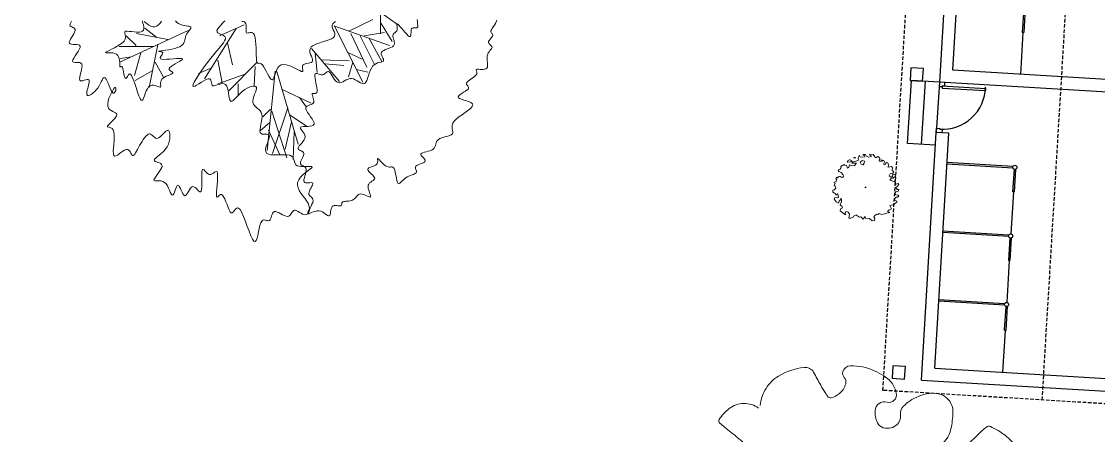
# Model space of a CAD drawing. Extents: x 2080 to 102399, y 2071 to 93424.
# Drawn here: x 86446 to 87215, y 81114 to 81410 of the extents above; entities that cross this region are included whole.
import ezdxf

# ---------------------------------------------------------------- set-up
doc = ezdxf.new("R2010")
doc.units = 0
doc.header["$LTSCALE"] = 20
doc.header["$MEASUREMENT"] = 0
doc.linetypes.add('HIDDEN', pattern=[0.375, 0.25, -0.125])
doc.linetypes.add('HIDDEN2', pattern=[0.1875, 0.125, -0.0625])
for name, color, linetype, lineweight in [('casuanut tree', 100, 'Continuous', 5), ('Mango tree', 96, 'Continuous', 5), ('naval tree', 105, 'Continuous', 9), ('sappotta', 114, 'Continuous', 5), ('tree1', 110, 'Continuous', 9)]:
    doc.layers.add(name, color=color, linetype=linetype, lineweight=lineweight)
for name, color, linetype in [('DOOR', 1, 'Continuous'), ('Roof lilne', 31, 'Continuous'), ('wall', 13, 'Continuous')]:
    doc.layers.add(name, color=color, linetype=linetype)
doc.linetypes.add('ZIGZAG', pattern='A,0.0001,-0.2,[131,ltypeshp.shx,S=0.2,R=0,X=-0.2,Y=0],-0.4,[131,ltypeshp.shx,S=0.2,R=180,X=0.2,Y=0],-0.2', length=0.8001)

# ---------------------------------------------------------------- blocks, each defined once
blk = doc.blocks.new('tr')
at = {"layer": 'casuanut tree'}
for p, q in [((-0.6532, -0.073), (-0.6884, -0.0189)), ((-0.5062, -0.0793), (-0.6394, -0.0202)), ((-0.5539, -0.0579), (-0.5967, -0.0051)), ((-0.4069, -0.0604), (-0.7425, -0.1308)), ((-0.5766, -0.0956), (-0.7299, -0.0592)), ((-0.5565, -0.0906), (-0.6394, -0.2729)), ((-0.1519, -0.0915), (-0.2726, -0.1156)), ((-0.6859, -0.1183), (-0.7387, -0.1145)), ((-0.6407, -0.1107), (-0.6922, -0.205)), ((-0.1911, -0.1005), (-0.3843, -0.2908)), ((0.4179, -0.1231), (0.5328, -0.2516)), ((-0.5866, -0.166), (-0.564, -0.2415)), ((-0.2454, -0.1549), (-0.2454, -0.2576)), ((0.2467, -0.1881), (0.3161, -0.4691)), ((0.249, -0.1907), (0.472, -0.3327)), ((0.4652, -0.1839), (0.445, -0.2718)), ((-0.608, -0.2025), (-0.6935, -0.2276)), ((-0.3058, -0.2214), (-0.3088, -0.3271)), ((0.307, -0.2274), (0.4248, -0.2002)), ((0.3131, -0.2395), (0.3493, -0.4056)), ((0.458, -0.2274), (0.4882, -0.318)), ((-0.3481, -0.2516), (-0.4054, -0.2606)), ((-0.1368, -0.2727), (-0.2877, -0.3694)), ((-0.1458, -0.2878), (-0.17, -0.3724)), ((0.1229, -0.2667), (0.2134, -0.4419)), ((0.135, -0.2908), (0.1229, -0.3785)), ((0.3523, -0.2606), (0.3855, -0.4026)), ((0.3704, -0.2637), (0.464, -0.2697)), ((0.3885, -0.2818), (0.4218, -0.3966)), ((-0.2032, -0.312), (-0.33, -0.3271)), ((-0.0613, -0.3301), (-0.179, -0.6745)), ((-0.0552, -0.3331), (-0.0341, -0.6775)), ((0.1531, -0.3271), (0.2768, -0.3603)), ((0.2799, -0.3211), (0.3372, -0.3664)), ((-0.2394, -0.3482), (-0.2515, -0.3996)), ((0.1682, -0.3482), (0.2497, -0.3754)), ((0.2919, -0.3694), (0.2587, -0.4298)), ((-0.0526, -0.416), (0.0645, -0.5084)), ((0.301, -0.4056), (0.3493, -0.4298)), ((0.0195, -0.4723), (0.0397, -0.5219)), ((-0.1217, -0.4933), (-0.1639, -0.5204)), ((-0.0436, -0.5061), (-0.1585, -0.6932)), ((-0.1179, -0.5039), (-0.0999, -0.727)), ((-0.0432, -0.5386), (0.0202, -0.605)), ((-0.1398, -0.5537), (-0.1881, -0.5778)), ((-0.1517, -0.585), (-0.1269, -0.7067)), ((-0.0413, -0.5715), (-0.0976, -0.6865))]:
    blk.add_line(p, q, dxfattribs=at)
at = {"layer": 'casuanut tree', "color": 2}
blk.add_line((-0.0391, -0.6166), (-0.0729, -0.7406), dxfattribs=at)
at = {"layer": 'casuanut tree'}
for points in [[(0.6219, -0.2466), (0.6209, -0.2567), (0.62, -0.2657), (0.6189, -0.2732), (0.6172, -0.2786), (0.6147, -0.2817), (0.6114, -0.2828), (0.6076, -0.2825), (0.6034, -0.2816), (0.5992, -0.2804), (0.5951, -0.2797), (0.5912, -0.28), (0.588, -0.282), (0.5853, -0.2859), (0.5832, -0.2913), (0.5815, -0.2975), (0.5798, -0.3037), (0.578, -0.3091), (0.5759, -0.313), (0.5733, -0.3148), (0.5699, -0.3135), (0.5657, -0.3089), (0.5608, -0.3014), (0.5555, -0.292), (0.55, -0.2816), (0.5446, -0.271), (0.5395, -0.2611), (0.5351, -0.2528), (0.5317, -0.247), (0.5292, -0.2444), (0.5277, -0.2446), (0.5268, -0.247), (0.5263, -0.251), (0.5259, -0.2561), (0.5253, -0.2616), (0.5243, -0.2671), (0.5226, -0.2718), (0.5201, -0.2755), (0.5169, -0.2782), (0.5132, -0.2802), (0.5094, -0.282), (0.5057, -0.2837), (0.5024, -0.2858), (0.4997, -0.2885), (0.4979, -0.2921), (0.4971, -0.2969), (0.4971, -0.3027), (0.4975, -0.309), (0.4977, -0.3156), (0.4975, -0.3222), (0.4965, -0.3284), (0.4941, -0.3339), (0.49, -0.3383), (0.484, -0.3415), (0.4764, -0.3436), (0.4678, -0.3451), (0.4589, -0.3462), (0.4501, -0.3473), (0.442, -0.3488), (0.4352, -0.3509), (0.4303, -0.3541), (0.4276, -0.3585), (0.4268, -0.3639), (0.4274, -0.37), (0.4286, -0.3762), (0.4301, -0.3823), (0.4313, -0.3879), (0.4315, -0.3925), (0.4303, -0.3958), (0.4273, -0.3976), (0.4225, -0.3982), (0.4164, -0.3982), (0.4092, -0.3982), (0.4013, -0.3986), (0.393, -0.4001), (0.3845, -0.4031), (0.3763, -0.4082), (0.3685, -0.4157), (0.3612, -0.4251), (0.3543, -0.4355), (0.3477, -0.4462), (0.3414, -0.4564), (0.3353, -0.4652), (0.3293, -0.472), (0.3234, -0.4758), (0.3174, -0.4762), (0.3114, -0.4737), (0.3053, -0.469), (0.299, -0.463), (0.2924, -0.4564), (0.2855, -0.45), (0.2782, -0.4445), (0.2704, -0.4409), (0.2622, -0.4395), (0.2536, -0.44), (0.2449, -0.4417), (0.2362, -0.444), (0.2278, -0.4461), (0.2199, -0.4475), (0.2127, -0.4475), (0.2063, -0.4454), (0.2008, -0.4407), (0.1963, -0.434), (0.1925, -0.4259), (0.1892, -0.4171), (0.1863, -0.4082), (0.1836, -0.3999), (0.1809, -0.3929), (0.1781, -0.3879), (0.175, -0.3853), (0.1716, -0.3848), (0.1679, -0.3859), (0.1639, -0.3879), (0.1596, -0.3903), (0.1551, -0.3927), (0.1504, -0.3943), (0.1455, -0.3947), (0.1403, -0.3934), (0.1351, -0.3911), (0.13, -0.3881), (0.125, -0.3852), (0.1205, -0.383), (0.1165, -0.3821), (0.1131, -0.3832), (0.1105, -0.3868), (0.1089, -0.3933), (0.1079, -0.4022), (0.1074, -0.4128), (0.1072, -0.4242), (0.1069, -0.4358), (0.1064, -0.4467), (0.1055, -0.4561), (0.1038, -0.4634), (0.1013, -0.4679), (0.098, -0.4701), (0.0944, -0.4706), (0.0906, -0.47), (0.0869, -0.4689), (0.0835, -0.468), (0.0808, -0.4678), (0.079, -0.469), (0.0783, -0.4721), (0.0783, -0.4767), (0.0788, -0.4823), (0.0793, -0.4886), (0.0795, -0.4951), (0.079, -0.5012), (0.0775, -0.5066), (0.0745, -0.5107), (0.0699, -0.5134), (0.0641, -0.5148), (0.0576, -0.5156), (0.051, -0.5164), (0.0449, -0.5175), (0.0398, -0.5196), (0.0364, -0.5232), (0.0351, -0.5288), (0.0364, -0.5367), (0.0396, -0.5464), (0.044, -0.5574), (0.0488, -0.5688), (0.0532, -0.5799), (0.0565, -0.5902), (0.0578, -0.5989), (0.0565, -0.6054), (0.0519, -0.6091), (0.0448, -0.6104), (0.0358, -0.6101), (0.0258, -0.6086), (0.0158, -0.6067), (0.0065, -0.6049), (-0.0013, -0.6039), (-0.0066, -0.6043), (-0.0088, -0.6065), (-0.0086, -0.6104), (-0.0066, -0.6157), (-0.0036, -0.622), (-0.0003, -0.6291), (0.0025, -0.6366), (0.004, -0.6442), (0.0036, -0.6516), (0.0006, -0.6585), (-0.0044, -0.6649), (-0.0107, -0.6709), (-0.0178, -0.6764), (-0.0249, -0.6814), (-0.0313, -0.6861), (-0.0363, -0.6904), (-0.0392, -0.6944), (-0.0396, -0.6981), (-0.0379, -0.7015), (-0.0348, -0.7049), (-0.0308, -0.7082), (-0.0265, -0.7117), (-0.0227, -0.7153), (-0.02, -0.7193), (-0.0189, -0.7237), (-0.02, -0.7286), (-0.0228, -0.7339), (-0.0268, -0.7394), (-0.0315, -0.745), (-0.0361, -0.7505), (-0.0403, -0.7559), (-0.0434, -0.7609), (-0.0448, -0.7654), (-0.0442, -0.7693), (-0.042, -0.7729), (-0.0386, -0.7762), (-0.0347, -0.7795), (-0.0308, -0.783), (-0.0274, -0.7869), (-0.0252, -0.7915), (-0.0246, -0.7969), (-0.026, -0.8033), (-0.029, -0.8105), (-0.0331, -0.818), (-0.0375, -0.8257), (-0.0417, -0.8331), (-0.0451, -0.84), (-0.0471, -0.8461), (-0.0471, -0.851), (-0.0446, -0.8546), (-0.0402, -0.857), (-0.0344, -0.8585), (-0.0281, -0.8596), (-0.0218, -0.8606), (-0.0162, -0.8616), (-0.012, -0.8632), (-0.0099, -0.8657), (-0.0104, -0.8692), (-0.0129, -0.8736), (-0.017, -0.8788), (-0.0219, -0.8844), (-0.0271, -0.8903), (-0.0319, -0.8963), (-0.0358, -0.902), (-0.0381, -0.9074), (-0.0383, -0.9122), (-0.037, -0.9165), (-0.0345, -0.9206), (-0.0316, -0.9247), (-0.0288, -0.9289), (-0.0267, -0.9335), (-0.0258, -0.9387), (-0.0268, -0.9446), (-0.03, -0.9513), (-0.035, -0.9587), (-0.041, -0.9662), (-0.0475, -0.9737), (-0.0537, -0.9807), (-0.059, -0.9869), (-0.0626, -0.9918), (-0.064, -0.9953), (-0.0626, -0.9969), (-0.0587, -0.9972), (-0.0529, -0.9965), (-0.0455, -0.9953), (-0.0372, -0.9941), (-0.0283, -0.9934), (-0.0195, -0.9936), (-0.0111, -0.9953), (-0.0035, -0.9987), (0.0032, -1.0034), (0.0091, -1.0089), (0.0143, -1.0146), (0.0188, -1.0199), (0.0228, -1.0243), (0.0264, -1.0271), (0.0295, -1.0279), (0.0323, -1.0263), (0.0349, -1.0226), (0.0375, -1.0174), (0.04, -1.0113), (0.0428, -1.0049), (0.0458, -0.9988), (0.0492, -0.9935), (0.0531, -0.9896), (0.0576, -0.9876), (0.0626, -0.9872), (0.0678, -0.9879), (0.073, -0.9895), (0.078, -0.9914), (0.0827, -0.9933), (0.0869, -0.9947), (0.0903, -0.9953), (0.0928, -0.9947), (0.0946, -0.9931), (0.096, -0.9909), (0.0972, -0.9882), (0.0984, -0.9855), (0.0999, -0.9829), (0.102, -0.9808), (0.1049, -0.9795), (0.1088, -0.9791), (0.1135, -0.9795), (0.119, -0.9804), (0.1249, -0.9815), (0.1312, -0.9824), (0.1375, -0.983), (0.1439, -0.9829), (0.15, -0.9817), (0.1557, -0.9795), (0.1611, -0.9764), (0.1663, -0.9728), (0.1714, -0.9692), (0.1764, -0.966), (0.1816, -0.9635), (0.187, -0.9623), (0.1927, -0.9626), (0.1988, -0.9648), (0.2051, -0.9683), (0.2113, -0.9728), (0.2172, -0.9774), (0.2226, -0.9816), (0.2273, -0.9849), (0.2309, -0.9867), (0.2333, -0.9863), (0.2343, -0.9833), (0.2342, -0.9781), (0.2335, -0.9713), (0.2326, -0.9634), (0.2318, -0.955), (0.2315, -0.9466), (0.2323, -0.9388), (0.2344, -0.9322), (0.2382, -0.927), (0.2432, -0.9232), (0.249, -0.9204), (0.255, -0.9181), (0.2606, -0.916), (0.2654, -0.9138), (0.2689, -0.911), (0.2704, -0.9074), (0.2697, -0.9026), (0.2673, -0.8968), (0.2636, -0.8905), (0.2593, -0.8839), (0.2551, -0.8773), (0.2516, -0.8711), (0.2494, -0.8656), (0.249, -0.8612), (0.2511, -0.858), (0.2551, -0.8559), (0.2607, -0.8545), (0.2672, -0.8536), (0.2742, -0.8527), (0.2812, -0.8517), (0.2876, -0.8501), (0.293, -0.8477), (0.2969, -0.8442), (0.2995, -0.84), (0.3011, -0.8355), (0.3021, -0.8312), (0.3027, -0.8274), (0.3032, -0.8247), (0.304, -0.8234), (0.3053, -0.824), (0.3074, -0.8268), (0.3103, -0.8313), (0.3137, -0.8372), (0.3177, -0.8438), (0.3221, -0.8508), (0.3269, -0.8574), (0.3318, -0.8633), (0.3369, -0.8679), (0.3419, -0.8709), (0.3468, -0.8726), (0.3515, -0.8736), (0.3559, -0.8743), (0.3597, -0.8752), (0.363, -0.877), (0.3655, -0.88), (0.3673, -0.8848), (0.3681, -0.8918), (0.3682, -0.9005), (0.3679, -0.9102), (0.3674, -0.9203), (0.3669, -0.9303), (0.3668, -0.9393), (0.3672, -0.947), (0.3684, -0.9524), (0.3706, -0.9554), (0.3738, -0.956), (0.3779, -0.9548), (0.3827, -0.9523), (0.3884, -0.9489), (0.3947, -0.945), (0.4016, -0.9412), (0.4089, -0.9378), (0.4167, -0.9353), (0.4246, -0.9335), (0.4324, -0.9322), (0.4399, -0.9312), (0.4467, -0.9302), (0.4526, -0.9291), (0.4574, -0.9276), (0.4607, -0.9254), (0.4625, -0.9225), (0.463, -0.9189), (0.4628, -0.9149), (0.4623, -0.9108), (0.4619, -0.9066), (0.4621, -0.9026), (0.4635, -0.899), (0.4664, -0.8961), (0.4711, -0.894), (0.4772, -0.8924), (0.4842, -0.8912), (0.4915, -0.8902), (0.4986, -0.889), (0.5048, -0.8875), (0.5097, -0.8855), (0.5125, -0.8826), (0.513, -0.8787), (0.5117, -0.8741), (0.5092, -0.869), (0.506, -0.8637), (0.503, -0.8585), (0.5008, -0.8537), (0.5, -0.8496), (0.5013, -0.8465), (0.5051, -0.8446), (0.5111, -0.8435), (0.5187, -0.8431), (0.5273, -0.843), (0.5364, -0.8428), (0.5454, -0.8422), (0.5538, -0.841), (0.5609, -0.8386), (0.5664, -0.8351), (0.5706, -0.8304), (0.5739, -0.8251), (0.5768, -0.8195), (0.5798, -0.8138), (0.5833, -0.8085), (0.5877, -0.8039), (0.5936, -0.8003), (0.6012, -0.798), (0.6102, -0.7967), (0.6199, -0.796), (0.6299, -0.7957), (0.6396, -0.7953), (0.6484, -0.7945), (0.6557, -0.7929), (0.6611, -0.7902), (0.6642, -0.7861), (0.6656, -0.7808), (0.666, -0.7745), (0.6663, -0.7674), (0.6674, -0.7597), (0.6698, -0.7518), (0.6746, -0.7439), (0.6825, -0.7361), (0.694, -0.7287), (0.7081, -0.7216), (0.7238, -0.7149), (0.7397, -0.7083), (0.7546, -0.702), (0.7674, -0.6957), (0.7768, -0.6894), (0.7816, -0.6831), (0.781, -0.6768), (0.776, -0.6704), (0.7678, -0.664), (0.7577, -0.6578), (0.7471, -0.6518), (0.7373, -0.6461), (0.7296, -0.6407), (0.7253, -0.6358), (0.7254, -0.6314), (0.7293, -0.6274), (0.736, -0.6238), (0.7445, -0.6205), (0.7538, -0.6172), (0.763, -0.6141), (0.7711, -0.6109), (0.7771, -0.6076), (0.7803, -0.6042), (0.7812, -0.6005), (0.7804, -0.5968), (0.7787, -0.593), (0.7766, -0.5892), (0.7751, -0.5855), (0.7746, -0.5818), (0.776, -0.5783), (0.7797, -0.5751), (0.7853, -0.5719), (0.7924, -0.5689), (0.8002, -0.5658), (0.8082, -0.5627), (0.8159, -0.5595), (0.8226, -0.5561), (0.8278, -0.5524), (0.831, -0.5485), (0.8327, -0.5444), (0.8331, -0.5405), (0.833, -0.5368), (0.8327, -0.5336), (0.8327, -0.531), (0.8335, -0.5294), (0.8357, -0.5288), (0.8394, -0.5293), (0.8446, -0.5307), (0.8508, -0.5326), (0.8575, -0.5345), (0.8644, -0.5361), (0.871, -0.5368), (0.8769, -0.5364), (0.8818, -0.5344), (0.8854, -0.5305), (0.8878, -0.525), (0.8893, -0.5182), (0.8904, -0.5106), (0.8913, -0.5025), (0.8924, -0.4943), (0.894, -0.4864), (0.8965, -0.4792), (0.8999, -0.4729), (0.9042, -0.4676), (0.909, -0.463), (0.9138, -0.459), (0.9183, -0.4556), (0.9223, -0.4524), (0.9252, -0.4494), (0.9269, -0.4465), (0.9269, -0.4435), (0.9257, -0.4404), (0.9237, -0.4372), (0.9212, -0.434), (0.9188, -0.4307), (0.9167, -0.4273), (0.9155, -0.424), (0.9156, -0.4206), (0.9172, -0.4172), (0.9201, -0.4138), (0.9239, -0.4105), (0.9281, -0.4072), (0.9324, -0.404), (0.9363, -0.4008), (0.9395, -0.3977), (0.9415, -0.3947), (0.9421, -0.3917), (0.9415, -0.3889), (0.9403, -0.3859), (0.939, -0.3828), (0.9379, -0.3795), (0.9377, -0.376), (0.9387, -0.372), (0.9415, -0.3676), (0.9463, -0.3627), (0.9524, -0.3573), (0.9592, -0.3514), (0.9657, -0.3451), (0.9712, -0.3383), (0.9748, -0.3312)], [(-0.9153, 0.1012), (-0.9205, 0.096), (-0.9244, 0.091), (-0.9265, 0.0865), (-0.9261, 0.0826), (-0.924, 0.079), (-0.9206, 0.0758), (-0.9167, 0.0725), (-0.913, 0.0692), (-0.9101, 0.0654), (-0.9088, 0.0611), (-0.9096, 0.0561), (-0.913, 0.0501), (-0.9184, 0.0436), (-0.925, 0.0366), (-0.9321, 0.0294), (-0.9387, 0.0225), (-0.9441, 0.016), (-0.9474, 0.0102), (-0.9478, 0.0054), (-0.9449, 0.0017), (-0.9392, -0.001), (-0.9318, -0.0032), (-0.9236, -0.0052), (-0.9157, -0.0073), (-0.9089, -0.01), (-0.9043, -0.0135), (-0.9028, -0.0183), (-0.9051, -0.0245), (-0.9106, -0.0319), (-0.9181, -0.04), (-0.9267, -0.0484), (-0.9355, -0.0568), (-0.9433, -0.0646), (-0.9493, -0.0714), (-0.9524, -0.0769), (-0.9518, -0.0807), (-0.9483, -0.0833), (-0.9426, -0.085), (-0.9357, -0.0865), (-0.9286, -0.0881), (-0.922, -0.0905), (-0.9168, -0.0941), (-0.9141, -0.0994), (-0.9143, -0.1068), (-0.917, -0.1157), (-0.9214, -0.1257), (-0.9266, -0.1361), (-0.9319, -0.1462), (-0.9364, -0.1555), (-0.9394, -0.1634), (-0.94, -0.1693), (-0.9377, -0.1727), (-0.933, -0.1742), (-0.9267, -0.1743), (-0.9196, -0.1737), (-0.9124, -0.173), (-0.9059, -0.1729), (-0.901, -0.1741), (-0.8983, -0.1772), (-0.8984, -0.1826), (-0.9009, -0.1899), (-0.905, -0.1985), (-0.9098, -0.2079), (-0.9148, -0.2174), (-0.9192, -0.2263), (-0.9222, -0.2342), (-0.9231, -0.2403), (-0.9213, -0.2442), (-0.9171, -0.246), (-0.9111, -0.2459), (-0.9035, -0.244), (-0.895, -0.2404), (-0.8859, -0.2355), (-0.8767, -0.2294), (-0.8679, -0.2223), (-0.8599, -0.2143), (-0.8527, -0.2061), (-0.8462, -0.1983), (-0.8405, -0.1914), (-0.8354, -0.186), (-0.831, -0.1828), (-0.8272, -0.1823), (-0.824, -0.1851), (-0.8213, -0.1915), (-0.8189, -0.2008), (-0.8168, -0.212), (-0.8148, -0.2241), (-0.8128, -0.236), (-0.8105, -0.2467), (-0.8079, -0.2552), (-0.8049, -0.2606), (-0.8012, -0.262), (-0.7974, -0.2602), (-0.7937, -0.2562), (-0.7905, -0.251), (-0.7883, -0.2456), (-0.7874, -0.2409), (-0.7883, -0.2381), (-0.7913, -0.238), (-0.7967, -0.2415), (-0.8039, -0.2481), (-0.812, -0.2571), (-0.8205, -0.2678), (-0.8285, -0.2794), (-0.8352, -0.2914), (-0.84, -0.303), (-0.842, -0.3135), (-0.8408, -0.3224), (-0.8371, -0.3298), (-0.8316, -0.336), (-0.8254, -0.3413), (-0.8193, -0.346), (-0.8141, -0.3505), (-0.8109, -0.3549), (-0.8105, -0.3597), (-0.8134, -0.3651), (-0.8192, -0.3708), (-0.8269, -0.3768), (-0.8357, -0.3827), (-0.8446, -0.3883), (-0.8528, -0.3935), (-0.8593, -0.3979), (-0.8634, -0.4014), (-0.8644, -0.4039), (-0.8627, -0.4057), (-0.8592, -0.4074), (-0.8547, -0.4096), (-0.8498, -0.4127), (-0.8454, -0.4173), (-0.8421, -0.4239), (-0.8409, -0.433), (-0.8421, -0.4449), (-0.8454, -0.459), (-0.8499, -0.4744), (-0.855, -0.49), (-0.8598, -0.5051), (-0.8637, -0.5187), (-0.8659, -0.5299), (-0.8657, -0.5378), (-0.8625, -0.5417), (-0.8568, -0.5423), (-0.8492, -0.5404), (-0.8403, -0.5369), (-0.8308, -0.5327), (-0.8213, -0.5286), (-0.8125, -0.5255), (-0.8049, -0.5243), (-0.799, -0.5255), (-0.7947, -0.5289), (-0.7916, -0.5338), (-0.7894, -0.5395), (-0.7877, -0.5454), (-0.7862, -0.5509), (-0.7845, -0.5553), (-0.7823, -0.5581), (-0.7794, -0.5586), (-0.7757, -0.5572), (-0.7712, -0.5539), (-0.7661, -0.5492), (-0.7605, -0.5432), (-0.7543, -0.5363), (-0.7477, -0.5288), (-0.7407, -0.5209), (-0.7334, -0.5128), (-0.7259, -0.505), (-0.7184, -0.4977), (-0.711, -0.4911), (-0.7038, -0.4857), (-0.6971, -0.4817), (-0.691, -0.4794), (-0.6855, -0.4792), (-0.6808, -0.4811), (-0.6767, -0.4847), (-0.673, -0.4894), (-0.6695, -0.4945), (-0.6658, -0.4995), (-0.6618, -0.5037), (-0.6571, -0.5066), (-0.6517, -0.5073), (-0.6453, -0.5057), (-0.6382, -0.5022), (-0.6307, -0.4975), (-0.6232, -0.4924), (-0.6158, -0.4876), (-0.6091, -0.4839), (-0.6033, -0.482), (-0.5988, -0.4826), (-0.5958, -0.4862), (-0.5944, -0.4926), (-0.5946, -0.501), (-0.5964, -0.511), (-0.5999, -0.522), (-0.605, -0.5333), (-0.6117, -0.5444), (-0.6202, -0.5547), (-0.6302, -0.5637), (-0.6413, -0.5716), (-0.6526, -0.5783), (-0.6637, -0.5841), (-0.6737, -0.5891), (-0.6821, -0.5935), (-0.6881, -0.5974), (-0.6911, -0.6009), (-0.6907, -0.6042), (-0.6875, -0.6074), (-0.6825, -0.6107), (-0.6765, -0.6143), (-0.6705, -0.6182), (-0.6655, -0.6226), (-0.6623, -0.6277), (-0.6619, -0.6336), (-0.6648, -0.6403), (-0.6706, -0.6477), (-0.6782, -0.6554), (-0.6868, -0.6631), (-0.6954, -0.6705), (-0.7032, -0.6773), (-0.7092, -0.6831), (-0.7125, -0.6876), (-0.7125, -0.6907), (-0.7096, -0.6927), (-0.7044, -0.6942), (-0.6976, -0.6955), (-0.6899, -0.6973), (-0.6818, -0.7), (-0.6741, -0.7041), (-0.6675, -0.7102), (-0.6624, -0.7184), (-0.6586, -0.7283), (-0.6559, -0.739), (-0.6538, -0.7496), (-0.6522, -0.7594), (-0.6505, -0.7675), (-0.6486, -0.7732), (-0.6461, -0.7755), (-0.6427, -0.7741), (-0.6386, -0.7695), (-0.634, -0.763), (-0.6291, -0.7554), (-0.6241, -0.7479), (-0.6193, -0.7415), (-0.615, -0.7372), (-0.6112, -0.7361), (-0.6082, -0.7389), (-0.6058, -0.7449), (-0.6038, -0.753), (-0.602, -0.7623), (-0.6002, -0.7717), (-0.598, -0.7801), (-0.5954, -0.7867), (-0.592, -0.7902), (-0.5878, -0.79), (-0.5828, -0.7868), (-0.5772, -0.7815), (-0.5712, -0.7751), (-0.565, -0.7685), (-0.5588, -0.7628), (-0.5527, -0.7588), (-0.547, -0.7575), (-0.5418, -0.7596), (-0.537, -0.7643), (-0.5326, -0.7705), (-0.5286, -0.7772), (-0.5248, -0.7833), (-0.5212, -0.7876), (-0.5177, -0.7891), (-0.5144, -0.7868), (-0.511, -0.7799), (-0.5076, -0.7692), (-0.5043, -0.756), (-0.501, -0.7414), (-0.4977, -0.7268), (-0.4946, -0.7133), (-0.4915, -0.7021), (-0.4885, -0.6944), (-0.4855, -0.6911), (-0.4826, -0.6917), (-0.4796, -0.695), (-0.4764, -0.7003), (-0.4728, -0.7066), (-0.4688, -0.7128), (-0.4643, -0.7181), (-0.4592, -0.7214), (-0.4534, -0.7223), (-0.4472, -0.7211), (-0.4411, -0.7189), (-0.4353, -0.7165), (-0.4302, -0.7148), (-0.4263, -0.7146), (-0.4238, -0.7169), (-0.4232, -0.7226), (-0.4246, -0.7321), (-0.4277, -0.7448), (-0.432, -0.7595), (-0.4368, -0.7751), (-0.4417, -0.7906), (-0.4461, -0.8048), (-0.4495, -0.8167), (-0.4513, -0.8251), (-0.4512, -0.8294), (-0.4493, -0.8302), (-0.4461, -0.8287), (-0.4419, -0.8261), (-0.4371, -0.8234), (-0.4321, -0.8218), (-0.4274, -0.8224), (-0.4232, -0.8262), (-0.4198, -0.8342), (-0.4171, -0.8454), (-0.415, -0.8586), (-0.413, -0.8727), (-0.4111, -0.8865), (-0.4089, -0.8988), (-0.4063, -0.9084), (-0.4029, -0.9141), (-0.3986, -0.9152), (-0.3937, -0.9128), (-0.3882, -0.9083), (-0.3823, -0.9033), (-0.3764, -0.8993), (-0.3706, -0.8978), (-0.3651, -0.9004), (-0.3601, -0.9085), (-0.3558, -0.9231), (-0.352, -0.9429), (-0.3487, -0.966), (-0.3455, -0.9903), (-0.3423, -1.0141), (-0.3389, -1.0354), (-0.3351, -1.0523), (-0.3308, -1.0629), (-0.3258, -1.0658), (-0.3202, -1.062), (-0.3142, -1.0532), (-0.3077, -1.0409), (-0.3011, -1.0267), (-0.2944, -1.0122), (-0.2878, -0.9989), (-0.2813, -0.9885), (-0.2751, -0.9821), (-0.2693, -0.9793), (-0.2637, -0.9791), (-0.2585, -0.9808), (-0.2536, -0.9833), (-0.249, -0.9858), (-0.2447, -0.9875), (-0.2407, -0.9874), (-0.2371, -0.9849), (-0.2336, -0.9805), (-0.2302, -0.9748), (-0.2267, -0.9686), (-0.223, -0.9626), (-0.2189, -0.9574), (-0.2144, -0.9538), (-0.2092, -0.9524), (-0.2034, -0.9538), (-0.197, -0.9574), (-0.1902, -0.9626), (-0.1832, -0.9686), (-0.1761, -0.9748), (-0.1692, -0.9805), (-0.1625, -0.9849), (-0.1563, -0.9874), (-0.1507, -0.9874), (-0.1456, -0.9855), (-0.1409, -0.9822), (-0.1365, -0.9781), (-0.1322, -0.9739), (-0.128, -0.9703), (-0.1237, -0.9678), (-0.1191, -0.9671), (-0.1143, -0.9686), (-0.1093, -0.972), (-0.104, -0.9767), (-0.0985, -0.982), (-0.0928, -0.9875), (-0.087, -0.9925), (-0.0811, -0.9964), (-0.0752, -0.9986), (-0.0694, -0.9988), (-0.0638, -0.9969), (-0.0587, -0.9931), (-0.0545, -0.9875), (-0.0515, -0.9803), (-0.0497, -0.9716), (-0.0497, -0.9615), (-0.0516, -0.9502), (-0.0555, -0.9379), (-0.0608, -0.9248), (-0.0667, -0.9113), (-0.0724, -0.8975), (-0.077, -0.8839), (-0.0798, -0.8706), (-0.0798, -0.8581), (-0.0764, -0.8465), (-0.0689, -0.8362), (-0.0583, -0.827), (-0.0458, -0.819), (-0.0326, -0.812), (-0.0198, -0.8061), (-0.0087, -0.801), (-0.0005, -0.7969), (0.0036, -0.7936), (0.0028, -0.7909), (-0.0022, -0.7888), (-0.0103, -0.7869), (-0.0205, -0.785), (-0.0317, -0.7828), (-0.0428, -0.7801), (-0.0528, -0.7766), (-0.0606, -0.7722), (-0.0654, -0.7665), (-0.0679, -0.7599), (-0.0689, -0.7527), (-0.0693, -0.7451), (-0.0701, -0.7376), (-0.072, -0.7303), (-0.0761, -0.7237), (-0.0831, -0.7181), (-0.0938, -0.7136), (-0.1072, -0.7099), (-0.1223, -0.7068), (-0.138, -0.7038), (-0.1532, -0.7006), (-0.1667, -0.6967), (-0.1775, -0.6917), (-0.1845, -0.6854), (-0.1868, -0.6774), (-0.1852, -0.6681), (-0.1809, -0.658), (-0.1747, -0.6475), (-0.1679, -0.6372), (-0.1615, -0.6275), (-0.1565, -0.619), (-0.1541, -0.6121), (-0.1549, -0.6072), (-0.1584, -0.6038), (-0.1639, -0.6015), (-0.1705, -0.5997), (-0.1774, -0.598), (-0.1837, -0.5957), (-0.1885, -0.5923), (-0.1912, -0.5874), (-0.1911, -0.5804), (-0.1886, -0.5718), (-0.1845, -0.5619), (-0.1795, -0.5512), (-0.1744, -0.5399), (-0.1698, -0.5286), (-0.1666, -0.5176), (-0.1653, -0.5073), (-0.1666, -0.4982), (-0.1699, -0.4899), (-0.1745, -0.4824), (-0.1798, -0.4752), (-0.185, -0.4683), (-0.1895, -0.4614), (-0.1926, -0.4542), (-0.1935, -0.4465), (-0.1917, -0.4381), (-0.1879, -0.4293), (-0.1827, -0.4203), (-0.1769, -0.4114), (-0.1711, -0.4029), (-0.1662, -0.395), (-0.1629, -0.388), (-0.1619, -0.3823), (-0.1638, -0.3779), (-0.1683, -0.375), (-0.1751, -0.3735), (-0.1836, -0.3734), (-0.1935, -0.3746), (-0.2044, -0.377), (-0.2157, -0.3807), (-0.2272, -0.3856), (-0.2384, -0.3916), (-0.2491, -0.3982), (-0.2591, -0.4047), (-0.2682, -0.4106), (-0.2762, -0.4153), (-0.2828, -0.4181), (-0.288, -0.4186), (-0.2914, -0.4161), (-0.2931, -0.4102), (-0.2934, -0.4015), (-0.2928, -0.391), (-0.292, -0.3793), (-0.2913, -0.3674), (-0.2914, -0.356), (-0.2928, -0.3461), (-0.2959, -0.3383), (-0.3012, -0.3334), (-0.3082, -0.3309), (-0.3164, -0.3302), (-0.3251, -0.3306), (-0.3337, -0.3314), (-0.3417, -0.3321), (-0.3484, -0.332), (-0.3533, -0.3304), (-0.3561, -0.3269), (-0.3571, -0.3219), (-0.3571, -0.3161), (-0.3569, -0.3099), (-0.3571, -0.304), (-0.3586, -0.2991), (-0.362, -0.2956), (-0.368, -0.2944), (-0.3771, -0.2956), (-0.3885, -0.2988), (-0.4011, -0.303), (-0.4137, -0.3075), (-0.4254, -0.3114), (-0.435, -0.3139), (-0.4413, -0.3141), (-0.4434, -0.3113), (-0.4404, -0.3048), (-0.4329, -0.2951), (-0.4215, -0.2828), (-0.4071, -0.2686), (-0.3905, -0.2532), (-0.3725, -0.2373), (-0.3538, -0.2215), (-0.3353, -0.2065), (-0.3177, -0.1928), (-0.3014, -0.1806), (-0.2866, -0.1696), (-0.2738, -0.1597), (-0.2633, -0.1509), (-0.2554, -0.1431), (-0.2504, -0.1361), (-0.2486, -0.1299), (-0.2503, -0.1242), (-0.2545, -0.1191), (-0.2603, -0.1142), (-0.2668, -0.1096), (-0.2729, -0.1049), (-0.2776, -0.1001), (-0.28, -0.0949), (-0.279, -0.0893), (-0.2741, -0.0831), (-0.266, -0.0764), (-0.256, -0.0693), (-0.2451, -0.062), (-0.2346, -0.0545)], [(-0.1594, -0.0744), (-0.1535, -0.0767), (-0.1485, -0.0796), (-0.145, -0.0837), (-0.1435, -0.0889), (-0.1435, -0.0952), (-0.1447, -0.1019), (-0.1465, -0.1089), (-0.1483, -0.1155), (-0.1498, -0.1215), (-0.1504, -0.1264), (-0.1495, -0.1299), (-0.147, -0.1316), (-0.143, -0.1321), (-0.1381, -0.1321), (-0.1328, -0.1323), (-0.1275, -0.1333), (-0.1228, -0.136), (-0.1191, -0.141), (-0.1169, -0.149), (-0.1166, -0.1604), (-0.1178, -0.1746), (-0.1202, -0.1905), (-0.1232, -0.2073), (-0.1266, -0.224), (-0.1297, -0.2397), (-0.1323, -0.2533), (-0.1338, -0.264), (-0.1339, -0.271), (-0.1328, -0.2751), (-0.1307, -0.2771), (-0.1277, -0.278), (-0.1242, -0.2787), (-0.1203, -0.2801), (-0.1163, -0.2831), (-0.1124, -0.2887), (-0.1087, -0.2975), (-0.1053, -0.3086), (-0.102, -0.3211), (-0.0987, -0.3338), (-0.0954, -0.3457), (-0.092, -0.3556), (-0.0883, -0.3625), (-0.0842, -0.3654), (-0.0798, -0.3634), (-0.0748, -0.3575), (-0.0693, -0.3489), (-0.063, -0.3387), (-0.0559, -0.3284), (-0.048, -0.3189), (-0.0391, -0.3117), (-0.0291, -0.3079), (-0.018, -0.3084), (-0.0062, -0.3125), (0.0058, -0.3192), (0.0177, -0.3276), (0.0289, -0.3366), (0.039, -0.3453), (0.0476, -0.3526), (0.0543, -0.3575), (0.0586, -0.3593), (0.0611, -0.3583), (0.0623, -0.3553), (0.0627, -0.3509), (0.0629, -0.3456), (0.0634, -0.3402), (0.0649, -0.3353), (0.0678, -0.3316), (0.0725, -0.3294), (0.0786, -0.3286), (0.0857, -0.3285), (0.0931, -0.3287), (0.1003, -0.3288), (0.1067, -0.3281), (0.1118, -0.3262), (0.1151, -0.3225), (0.1161, -0.3169), (0.1155, -0.3095), (0.1141, -0.301), (0.1127, -0.2918), (0.112, -0.2826), (0.113, -0.2737), (0.1164, -0.2659), (0.1229, -0.2594), (0.1332, -0.2549), (0.1465, -0.2519), (0.1617, -0.2499), (0.178, -0.2486), (0.1941, -0.2474), (0.2092, -0.246), (0.2222, -0.2437), (0.2322, -0.2403), (0.2383, -0.2353), (0.2411, -0.2289), (0.2416, -0.2217), (0.2406, -0.2138), (0.2389, -0.2057), (0.2375, -0.1978), (0.2372, -0.1904), (0.2389, -0.1839), (0.2432, -0.1786), (0.2496, -0.1744), (0.2575, -0.1709)], [(-0.601, 0.0306), (-0.601, 0.0259), (-0.6007, 0.0192), (-0.6004, 0.0111), (-0.6006, 0.0027), (-0.602, -0.0051), (-0.605, -0.0117), (-0.6101, -0.016), (-0.6176, -0.0176), (-0.6271, -0.0167), (-0.6378, -0.0142), (-0.649, -0.0106), (-0.6601, -0.0066), (-0.6704, -0.0029), (-0.6791, -0.0002), (-0.6855, 0.0009), (-0.6892, -0.0002), (-0.6908, -0.0033), (-0.6911, -0.0079), (-0.691, -0.0137), (-0.6912, -0.0202), (-0.6926, -0.0272), (-0.6961, -0.0342), (-0.7024, -0.0408), (-0.7121, -0.0468), (-0.7244, -0.0521), (-0.7383, -0.0567), (-0.7528, -0.0607), (-0.7667, -0.0641), (-0.779, -0.067), (-0.7887, -0.0694), (-0.7947, -0.0713), (-0.7963, -0.0728), (-0.794, -0.0741), (-0.7888, -0.0755), (-0.7815, -0.0772), (-0.773, -0.0794), (-0.7643, -0.0824), (-0.7562, -0.0863), (-0.7497, -0.0915), (-0.7453, -0.0981), (-0.743, -0.1057), (-0.7422, -0.1139), (-0.7426, -0.1223), (-0.7438, -0.1303), (-0.7452, -0.1375), (-0.7466, -0.1435), (-0.7474, -0.1479), (-0.7474, -0.1503), (-0.7466, -0.1512), (-0.7453, -0.1511), (-0.7436, -0.1506), (-0.7418, -0.1502), (-0.74, -0.1506), (-0.7384, -0.1522), (-0.7373, -0.1558), (-0.7367, -0.1615), (-0.7366, -0.169), (-0.7367, -0.1774), (-0.7369, -0.1861), (-0.7369, -0.1943), (-0.7365, -0.2013), (-0.7356, -0.2063), (-0.7339, -0.2087), (-0.7314, -0.2081), (-0.7281, -0.2051), (-0.7243, -0.201), (-0.7201, -0.1968), (-0.7159, -0.1935), (-0.7118, -0.1924), (-0.7079, -0.1945), (-0.7046, -0.2008), (-0.702, -0.2122), (-0.6999, -0.2274), (-0.6982, -0.2452), (-0.6966, -0.264), (-0.695, -0.2823), (-0.6931, -0.2988), (-0.6907, -0.3119), (-0.6878, -0.3203), (-0.684, -0.3229), (-0.6794, -0.3205), (-0.6742, -0.3143), (-0.6683, -0.3055), (-0.662, -0.2954), (-0.6551, -0.2853), (-0.6479, -0.2762), (-0.6405, -0.2696), (-0.6328, -0.2662), (-0.6251, -0.2657), (-0.6176, -0.2673), (-0.6105, -0.2703), (-0.6039, -0.274), (-0.5982, -0.2777), (-0.5934, -0.2806), (-0.5898, -0.282), (-0.5875, -0.2814), (-0.5861, -0.2789), (-0.5852, -0.2751), (-0.5844, -0.2703), (-0.5834, -0.2649), (-0.5816, -0.2593), (-0.5786, -0.254), (-0.574, -0.2493), (-0.5676, -0.2456), (-0.5599, -0.2427), (-0.5513, -0.2405), (-0.5426, -0.2387), (-0.5344, -0.2373), (-0.5273, -0.2358), (-0.5219, -0.2343), (-0.5189, -0.2324), (-0.5185, -0.23), (-0.5203, -0.2272), (-0.5232, -0.224), (-0.5266, -0.2206), (-0.5295, -0.2169), (-0.5311, -0.2131), (-0.5304, -0.2092), (-0.5267, -0.2054), (-0.5195, -0.2016), (-0.5096, -0.198), (-0.4982, -0.1945), (-0.4865, -0.1911), (-0.4758, -0.1879), (-0.4672, -0.1849), (-0.462, -0.1821), (-0.4614, -0.1794), (-0.4662, -0.177), (-0.4755, -0.1747), (-0.4881, -0.1725), (-0.5025, -0.1703), (-0.5176, -0.168), (-0.5321, -0.1657), (-0.5445, -0.1631), (-0.5538, -0.1603), (-0.5588, -0.1572), (-0.5602, -0.1538), (-0.5589, -0.1503), (-0.5557, -0.1468), (-0.5516, -0.1432), (-0.5474, -0.1397), (-0.5441, -0.1363), (-0.5425, -0.1332), (-0.5433, -0.1304), (-0.5459, -0.128), (-0.5495, -0.1259), (-0.5533, -0.1242), (-0.5566, -0.123), (-0.5585, -0.1221), (-0.5582, -0.1218), (-0.5549, -0.122), (-0.5481, -0.1226), (-0.5382, -0.1236), (-0.5262, -0.1246), (-0.5127, -0.1255), (-0.4985, -0.126), (-0.4846, -0.1259), (-0.4716, -0.125), (-0.4603, -0.1231), (-0.4514, -0.12), (-0.4445, -0.1158), (-0.4393, -0.1107), (-0.4353, -0.1051), (-0.432, -0.099), (-0.429, -0.0927), (-0.4258, -0.0864), (-0.422, -0.0803), (-0.4174, -0.0746), (-0.4121, -0.0693), (-0.4066, -0.0644), (-0.4013, -0.06), (-0.3968, -0.056), (-0.3934, -0.0524), (-0.3915, -0.0492), (-0.3916, -0.0465), (-0.394, -0.0441), (-0.3984, -0.0419), (-0.4044, -0.0397), (-0.4115, -0.0372), (-0.4192, -0.0341), (-0.4273, -0.0303), (-0.4351, -0.0255), (-0.4423, -0.0194), (-0.4486, -0.012), (-0.454, -0.0038)], [(-0.5152, 0.0092), (-0.5242, 0.0021), (-0.5334, -0.0039), (-0.5425, -0.008), (-0.5515, -0.0093), (-0.5602, -0.0072), (-0.5684, -0.0023), (-0.576, 0.0044), (-0.5829, 0.012), (-0.5889, 0.0195), (-0.5938, 0.0261)]]:
    blk.add_lwpolyline(points, dxfattribs=at)
blk = doc.blocks.new('tree1')
at = {"layer": 'tree1', "lineweight": 5}
for points in [[(2246.412, 2115.1826, -0.112663), (2246.4436, 2115.2327, -0.117589), (2246.492, 2115.2624, -0.108853), (2246.5788, 2115.2711, -0.296704), (2246.6053, 2115.2491, -0.01094), (2246.612, 2115.2254, 0.0113), (2246.6186, 2115.2025, 0.005127), (2246.6282, 2115.1726, 0.015033), (2246.6319, 2115.1626, 0.306227), (2246.6423, 2115.1556, 0.11667), (2246.6719, 2115.1626, 0.080255), (2246.6872, 2115.1736, 0.078689), (2246.6986, 2115.1892, 0.243774), (2246.6984, 2115.2094, -0.250701), (2246.6986, 2115.2292, -0.328651), (2246.7264, 2115.2422, -0.116616), (2246.7985, 2115.2092, -0.030845), (2246.8248, 2115.186, -0.050087), (2246.8385, 2115.1692, -0.076938), (2246.8477, 2115.1493, -0.062317), (2246.8518, 2115.1226, -0.579697), (2246.8158, 2115.1005, 0.475121), (2246.7719, 2115.0827, 0.129849), (2246.7703, 2115.0429, 0.212231), (2246.7852, 2115.0228, 0.129571), (2246.8094, 2115.0164, 0.139513), (2246.8318, 2115.0228, 0.231404), (2246.8485, 2115.0492, -0.228797), (2246.8652, 2115.076, -0.051526), (2246.8895, 2115.0881, -0.046499), (2246.9185, 2115.096, -0.068146), (2246.9558, 2115.0974, -0.083931), (2246.9851, 2115.0893, -0.129613), (2247.0074, 2115.0709, -0.123758), (2247.0184, 2115.0427, -0.09899), (2247.0169, 2115.0207, -0.039936), (2246.9984, 2114.9695, -0.22703), (2246.9418, 2114.9219, 0.41151)], [(2247.0318, 2114.9029, -0.005001), (2247.0972, 2114.942, -0.023312), (2247.1117, 2114.9495, -0.276075), (2247.1247, 2114.9482, -0.060003), (2247.165, 2114.9096, -0.073357), (2247.1952, 2114.8595, -0.14541)], [(2246.3654, 2115.0361, 0.000005), (2246.342, 2115.066, -0.000002), (2246.3187, 2115.096, -0.000001), (2246.2838, 2115.1409, -0.000003), (2246.2721, 2115.1559, -0.378508), (2246.2729, 2115.1687, -0.089675), (2246.3121, 2115.1959, -0.160885), (2246.3619, 2115.2013, -0.160398), (2246.4054, 2115.1759)]]:
    blk.add_lwpolyline(points, format="xyb", dxfattribs=at)
blk = doc.blocks.new('NEEM')
at = {"layer": 'sappotta', "linetype": 'Continuous'}
for p, q in [((-0.213, 1.092), (-0.242, 1.007)), ((-0.191, 1.099), (-0.213, 1.092)), ((-0.177, 1.048), (-0.191, 1.099)), ((0.003, 1.132), (-0.083, 1.127)), ((-0.083, 1.127), (-0.023, 1.083)), ((0.03, 1.077), (0.003, 1.132)), ((0.162, 1.144), (0.142, 1.112)), ((0.142, 1.112), (0.216, 1.072)), ((0.283, 1.13), (0.162, 1.144)), ((0.267, 1.123), (0.283, 1.13)), ((0.351, 1.016), (0.267, 1.123)), ((-0.783, 0.757), (-0.83, 0.729)), ((-0.83, 0.729), (-0.826, 0.714)), ((-0.749, 0.774), (-0.783, 0.757)), ((-0.717, 0.789), (-0.749, 0.774)), ((-0.689, 0.772), (-0.717, 0.789)), ((-0.638, 0.758), (-0.689, 0.772)), ((-0.598, 0.672), (-0.638, 0.758)), ((-0.517, 0.963), (-0.614, 0.901)), ((-0.614, 0.901), (-0.589, 0.87)), ((-0.589, 0.87), (-0.494, 0.884)), ((-0.533, 0.776), (-0.562, 0.699)), ((-0.452, 0.75), (-0.533, 0.776)), ((-0.521, 0.945), (-0.521, 0.945)), ((-0.449, 0.913), (-0.521, 0.945)), ((-0.494, 0.884), (-0.449, 0.913)), ((-0.415, 0.884), (-0.459, 0.839)), ((-0.459, 0.839), (-0.303, 0.837)), ((-0.361, 0.762), (-0.452, 0.75)), ((-0.32, 0.906), (-0.415, 0.884)), ((-0.359, 1.043), (-0.396, 1.016)), ((-0.396, 1.016), (-0.345, 1.011)), ((-0.303, 0.837), (-0.361, 0.762)), ((-0.345, 1.011), (-0.34, 1.039)), ((-0.23, 0.935), (-0.32, 0.906)), ((-0.242, 1.007), (-0.23, 0.935)), ((-0.043, 1.039), (-0.177, 1.048)), ((-0.108, 0.922), (-0.177, 0.872)), ((-0.177, 0.872), (-0.139, 0.809)), ((-0.139, 0.809), (-0.067, 0.78)), ((-0.027, 0.908), (-0.108, 0.922)), ((-0.067, 0.78), (-0.034, 0.839)), ((-0.023, 1.083), (-0.043, 1.039)), ((-0.034, 0.839), (-0.027, 0.908)), ((0.114, 1.043), (0.03, 1.077)), ((0.216, 1.072), (0.114, 1.043)), ((0.421, 1.063), (0.351, 1.016)), ((0.473, 1.03), (0.421, 1.063)), ((0.472, 0.942), (0.501, 0.982)), ((0.483, 0.908), (0.472, 0.942)), ((0.501, 0.982), (0.473, 1.03)), ((0.581, 0.9), (0.483, 0.908)), ((0.551, 0.95), (0.581, 0.9)), ((0.627, 0.928), (0.551, 0.95)), ((0.616, 0.806), (0.654, 0.87)), ((0.66, 0.788), (0.616, 0.806)), ((0.654, 0.87), (0.627, 0.928)), ((0.715, 0.86), (0.66, 0.788)), ((0.762, 0.844), (0.715, 0.86)), ((0.783, 0.779), (0.762, 0.844)), ((0.776, 0.704), (0.783, 0.779)), ((-0.96, 0.366), (-0.994, 0.31)), ((-0.935, 0.345), (-0.96, 0.366)), ((-0.908, 0.372), (-0.935, 0.345)), ((-0.892, 0.613), (-0.923, 0.594)), ((-0.923, 0.594), (-0.895, 0.555)), ((-0.87, 0.389), (-0.908, 0.372)), ((-0.895, 0.555), (-0.868, 0.54)), ((-0.85, 0.638), (-0.892, 0.613)), ((-0.846, 0.386), (-0.87, 0.389)), ((-0.868, 0.54), (-0.818, 0.517)), ((-0.818, 0.692), (-0.85, 0.638)), ((-0.821, 0.367), (-0.846, 0.386)), ((-0.826, 0.714), (-0.818, 0.692)), ((-0.788, 0.359), (-0.821, 0.367)), ((-0.818, 0.517), (-0.752, 0.44)), ((-0.735, 0.394), (-0.757, 0.361)), ((-0.752, 0.44), (-0.735, 0.394)), ((-0.562, 0.699), (-0.598, 0.672)), ((0.888, 0.723), (0.776, 0.704)), ((0.804, 0.415), (0.84, 0.475)), ((0.86, 0.367), (0.804, 0.415)), ((0.84, 0.475), (0.934, 0.5)), ((0.933, 0.378), (0.86, 0.367)), ((0.924, 0.679), (0.888, 0.723)), ((0.917, 0.437), (0.904, 0.404)), ((0.904, 0.404), (0.933, 0.378)), ((0.913, 0.591), (0.924, 0.679)), ((0.964, 0.541), (0.913, 0.591)), ((0.942, 0.471), (0.917, 0.437)), ((0.93, 0.332), (1.018, 0.389)), ((0.934, 0.5), (0.964, 0.541)), ((1.014, 0.439), (0.942, 0.471)), ((1.018, 0.389), (1.014, 0.439)), ((-1.023, 0.208), (-1.062, 0.182)), ((-1.062, 0.182), (-1.02, 0.162)), ((-1.02, 0.162), (-1.049, 0.084)), ((-1.049, 0.084), (-1.017, 0.059)), ((-0.978, 0.229), (-1.023, 0.208)), ((-1.017, 0.059), (-0.991, -0.002)), ((-0.994, 0.31), (-0.961, 0.275)), ((-0.961, 0.275), (-0.978, 0.229)), ((-0.757, 0.361), (-0.788, 0.359)), ((0.02, 0.041), (-0.009, 0.024)), ((-0.009, 0.024), (0, 0)), ((0, 0), (0.014, 0.011)), ((0.014, 0.011), (0.027, 0.031)), ((0.829, 0.259), (0.888, 0.326)), ((0.838, 0.262), (0.829, 0.259)), ((0.931, 0.228), (0.838, 0.262)), ((0.888, 0.326), (0.93, 0.332)), ((0.962, 0.217), (0.931, 0.228)), ((1.025, 0.259), (0.962, 0.217)), ((0.996, 0.16), (1.025, 0.259)), ((1.046, 0.129), (0.996, 0.16)), ((1.029, 0.011), (1.074, 0.049)), ((1.074, -0.047), (1.029, 0.011)), ((1.109, 0.149), (1.046, 0.129)), ((1.074, 0.049), (1.137, 0.114)), ((1.137, 0.114), (1.109, 0.149)), ((-1.097, -0.077), (-1.098, -0.14)), ((-1.098, -0.14), (-1.044, -0.173)), ((-1.048, -0.062), (-1.097, -0.077)), ((-1.025, -0.325), (-1.052, -0.378)), ((-0.991, -0.002), (-1.048, -0.062)), ((-1.044, -0.173), (-1.007, -0.185)), ((-0.953, -0.336), (-1.025, -0.325)), ((-1.007, -0.185), (-0.992, -0.244)), ((-0.992, -0.244), (-0.937, -0.198)), ((-0.902, -0.318), (-0.953, -0.336)), ((-0.937, -0.198), (-0.93, -0.213)), ((-0.93, -0.213), (-0.902, -0.318)), ((-0.848, -0.411), (-0.837, -0.355)), ((-0.837, -0.355), (-0.803, -0.383)), ((0.992, -0.411), (1.004, -0.349)), ((1.004, -0.349), (1.045, -0.311)), ((1.007, -0.166), (1.046, -0.114)), ((1.016, -0.234), (1.007, -0.166)), ((1.11, -0.243), (1.016, -0.234)), ((1.045, -0.311), (1.083, -0.306)), ((1.046, -0.114), (1.1, -0.129)), ((1.129, -0.047), (1.074, -0.047)), ((1.083, -0.306), (1.137, -0.273)), ((1.1, -0.129), (1.129, -0.047)), ((1.137, -0.273), (1.11, -0.243)), ((-1.052, -0.378), (-0.982, -0.471)), ((-0.982, -0.471), (-0.91, -0.516)), ((-0.91, -0.516), (-0.888, -0.446)), ((-0.888, -0.446), (-0.848, -0.411)), ((-0.803, -0.452), (-0.853, -0.576)), ((-0.853, -0.576), (-0.797, -0.619)), ((-0.844, -0.71), (-0.852, -0.77)), ((-0.766, -0.668), (-0.844, -0.71)), ((-0.803, -0.383), (-0.803, -0.452)), ((-0.797, -0.619), (-0.766, -0.668)), ((0.797, -0.747), (0.887, -0.704)), ((0.826, -0.591), (0.943, -0.565)), ((0.887, -0.704), (0.826, -0.591)), ((0.943, -0.565), (1.032, -0.503)), ((1.066, -0.443), (0.992, -0.411)), ((1.032, -0.503), (1.061, -0.484)), ((1.061, -0.484), (1.066, -0.443)), ((-0.852, -0.77), (-0.758, -0.838)), ((-0.758, -0.838), (-0.675, -0.912)), ((-0.676, -0.836), (-0.649, -0.791)), ((-0.675, -0.912), (-0.676, -0.836)), ((-0.649, -0.791), (-0.582, -0.82)), ((-0.582, -0.82), (-0.534, -0.881)), ((-0.534, -0.881), (-0.554, -1.025)), ((-0.554, -1.025), (-0.486, -1.015)), ((-0.486, -1.015), (-0.413, -0.988)), ((-0.413, -0.988), (-0.401, -0.955)), ((-0.401, -0.955), (-0.302, -0.907)), ((-0.302, -0.907), (-0.286, -0.926)), ((-0.286, -0.926), (-0.197, -0.986)), ((-0.197, -0.986), (-0.157, -0.969)), ((-0.157, -0.969), (-0.078, -1.049)), ((-0.078, -1.049), (-0.006, -0.96)), ((-0.006, -0.96), (0.006, -1.017)), ((0.006, -1.017), (0.139, -1.026)), ((0.139, -1.026), (0.236, -1.115)), ((0.287, -0.982), (0.327, -0.932)), ((0.324, -1.046), (0.287, -0.982)), ((0.314, -1.096), (0.324, -1.046)), ((0.327, -0.932), (0.391, -0.879)), ((0.391, -0.879), (0.423, -0.897)), ((0.423, -0.897), (0.47, -0.86)), ((0.47, -0.86), (0.543, -0.896)), ((0.543, -0.896), (0.652, -0.871)), ((0.652, -0.871), (0.68, -0.867)), ((0.68, -0.867), (0.834, -0.828)), ((0.751, -0.797), (0.797, -0.747)), ((0.834, -0.828), (0.751, -0.797)), ((0.236, -1.115), (0.314, -1.096))]:
    blk.add_line(p, q, dxfattribs=at)
blk = doc.blocks.new('DR1H902')
at = {"color": 0}
for p, q in [((-0.5, 0), (-0.5, 1)), ((-0.5, 1), (-0.45, 1)), ((-0.45, 0), (-0.45, 1)), ((-0.5, 0), (-0.45, 0))]:
    blk.add_line(p, q, dxfattribs=at)
blk.add_arc((-0.5, 0), 1, 0, 91.707, dxfattribs=at)
blk = doc.blocks.new('A$C3B4262AC')
at = {"layer": 'DOOR'}
for p, q in [((0, 4), (0, 0)), ((2.5, 4), (0, 4)), ((0, 0), (3, 0)), ((2.5, 2.25), (2.5, 4)), ((3, 2.25), (2.5, 2.25)), ((3, 0), (3, 2.25))]:
    blk.add_line(p, q, dxfattribs=at)
blk = doc.blocks.new('A$C1F9E242A')
blk.add_blockref('A$C3B4262AC', (0, 0))
at = {"xscale": -1}
blk.add_blockref('A$C3B4262AC', (36, 0), dxfattribs=at)
at = {"layer": 'DOOR', "xscale": -31, "yscale": 31, "zscale": 68.88888888888889}
blk.add_blockref('DR1H902', (18, 2.25), dxfattribs=at)
blk = doc.blocks.new('*U174')
at = {"xscale": -1, "rotation": 180}
blk.add_blockref('A$C1F9E242A', (-36, 2), dxfattribs=at)
blk = doc.blocks.new('A$C63F57AF5')
at = {"color": 1, "ltscale": 0.5}
for p, q in [((-32.75, -48.16), (-15.66, -48.16)), ((-32.75, -49.16), (-15.66, -49.16)), ((-15.66, -48.16), (-15.66, -49.16)), ((80.34, -50.07), (80.34, -97.16)), ((81.34, -50.07), (81.34, -97.16)), ((82.25, -48.16), (98.34, -48.16)), ((82.25, -49.16), (98.34, -49.16)), ((98.34, -48.16), (98.34, -49.16)), ((129.34, -50.07), (129.34, -97.16)), ((130.34, -50.07), (130.34, -97.16)), ((131.25, -48.16), (147.34, -48.16)), ((131.25, -49.16), (147.34, -49.16)), ((147.34, -48.16), (147.34, -49.16)), ((178.34, -50.07), (178.34, -97.16)), ((179.34, -50.07), (179.34, -97.16)), ((180.25, -48.16), (197.34, -48.16)), ((180.25, -49.16), (197.34, -49.16)), ((197.34, -48.16), (197.34, -49.16))]:
    blk.add_line(p, q, dxfattribs=at)
at = {"color": 4, "linetype": 'ZIGZAG', "ltscale": 0.5}
for p, q in [((-15.66, -48.66), (14.34, -48.66)), ((98.34, -48.66), (128.34, -48.66)), ((147.34, -48.66), (177.34, -48.66)), ((197.34, -48.66), (227.34, -48.66))]:
    blk.add_line(p, q, dxfattribs=at)
at = {"ltscale": 0.5}
for p, q in [((23.34, -106.16), (23.34, -126.16)), ((23.34, -106.16), (59.34, -106.16)), ((68.34, -106.16), (68.34, -126.16)), ((68.34, -116.16), (23.34, -116.16)), ((68.34, -126.16), (23.34, -126.16))]:
    blk.add_line(p, q, dxfattribs=at)
for points in [[(23.34, -118.16), (14.34, -118.16), (14.34, -127.16), (23.34, -127.16)], [(236.34, -118.16), (227.34, -118.16), (227.34, -127.16), (236.34, -127.16)]]:
    blk.add_lwpolyline(points, close=True, dxfattribs=at)
at = {"color": 2, "ltscale": 0.5}
for centre in [(80.84, -48.66), (129.84, -48.66), (178.84, -48.66)]:
    blk.add_circle(centre, 1.5, dxfattribs=at)
at = {"layer": 'Roof lilne', "linetype": 'HIDDEN', "ltscale": 0.5}
for p, q in [((245.34, 94.84), (245.34, -133.16)), ((245.34, -133.16), (-207.66, -133.16))]:
    blk.add_line(p, q, dxfattribs=at)
at = {"layer": 'Roof lilne', "linetype": 'HIDDEN2'}
blk.add_line((245.34, -19.16), (-207.66, -19.16), dxfattribs=at)
at = {"layer": 'wall', "ltscale": 0.5}
for p, q in [((236.34, -106.16), (236.34, 67.84)), ((14.34, 58.84), (14.34, -97.16)), ((227.34, -97.16), (227.34, 58.84)), ((23.34, 18.34), (23.34, -106.16)), ((14.34, -97.16), (-153.66, -97.16)), ((59.34, -97.16), (59.34, -106.16)), ((227.34, -97.16), (59.34, -97.16)), ((-153.66, -106.16), (23.34, -106.16)), ((236.34, -106.16), (59.34, -106.16))]:
    blk.add_line(p, q, dxfattribs=at)
at = {"layer": 'DOOR', "rotation": 180}
blk.add_blockref('*U174', (23.34, -104.16), dxfattribs=at)

msp = doc.modelspace()

# ---------------------------------------------------------------- block references
at = {"ltscale": 0.5, "rotation": 266.5476947788661}
msp.add_blockref('A$C63F57AF5', (87208.568, 81383.512), dxfattribs=at)
at = {"layer": 'casuanut tree', "linetype": 'Continuous', "xscale": 156.6043140091427, "yscale": 156.6043140091427, "zscale": 156.6043140091427, "rotation": 13.0160703837979}
msp.add_blockref('tr', (86624.545, 81426.949), dxfattribs=at)
at = {"layer": 'Mango tree', "linetype": 'Continuous', "xscale": 21.13684301488684, "yscale": 21.13684301488684, "zscale": 21.13684301488684}
msp.add_blockref('NEEM', (87048.311, 81291.086, 0), dxfattribs=at)
at = {"layer": 'naval tree', "linetype": 'Continuous', "xscale": 220.1562783876785, "yscale": 220.1562783876785, "zscale": 220.1562783876785, "rotation": 13.01607038379749}
msp.add_blockref('tree1', (-290001.381, -483957.784), dxfattribs=at)

doc.saveas('drawing.dxf')
